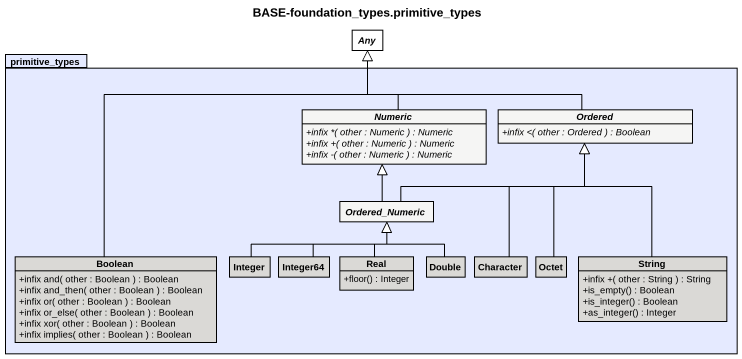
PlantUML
@startuml
title BASE-foundation_types.primitive_types
hide circle
hide empty members
skinparam classAttributeIconSize 0
abstract class Any #FFFFFF
package primitive_types #E5EAFF {
  abstract class Numeric #F5F5F4 {
    {abstract} +infix *( other : Numeric ) : Numeric
    {abstract} +infix +( other : Numeric ) : Numeric
    {abstract} +infix -( other : Numeric ) : Numeric
  }
  abstract class Ordered #F5F5F4 {
    {abstract} +infix <( other : Ordered ) : Boolean
  }
  abstract class Ordered_Numeric #F5F5F4
  class Boolean #DAD9D6 {
    +infix and( other : Boolean ) : Boolean
    +infix and_then( other : Boolean ) : Boolean
    +infix or( other : Boolean ) : Boolean
    +infix or_else( other : Boolean ) : Boolean
    +infix xor( other : Boolean ) : Boolean
    +infix implies( other : Boolean ) : Boolean
  }
  class Integer #DAD9D6
  class Integer64 #DAD9D6
  class Real #DAD9D6 {
    +floor() : Integer
  }
  class Double #DAD9D6
  class Character #DAD9D6
  class Octet #DAD9D6
  class String #DAD9D6 {
    +infix +( other : String ) : String
    +is_empty() : Boolean
    +is_integer() : Boolean
    +as_integer() : Integer
  }
}
Numeric -up-|> Any
Ordered -left-|> Any
Ordered_Numeric -up-|> Numeric
Ordered_Numeric -right-|> Ordered
Boolean -up-|> Any
Integer -right-|> Ordered_Numeric
Integer64 -up-|> Ordered_Numeric
Real -up-|> Ordered_Numeric
Double -up-|> Ordered_Numeric
Character -up-|> Ordered
Octet -up-|> Ordered
String -up-|> Ordered
@enduml
